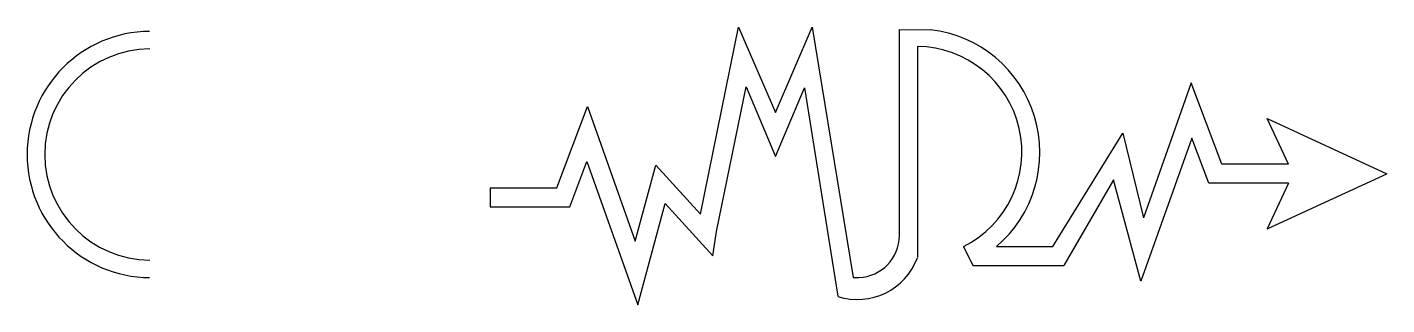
# Model space of a CAD drawing. Extents: x -88 to 42, y -15 to 12.
import ezdxf

# ---------------------------------------------------------------- set-up
doc = ezdxf.new("R2010")
doc.units = 0
doc.header["$MEASUREMENT"] = 0
doc.layers.get('0').update_dxf_attribs({"linetype": 'CONTINUOUS'})

msp = doc.modelspace()

# ---------------------------------------------------------------- linework, layer by layer
at = {"color": 214, "linetype": 'CONTINUOUS', "ltscale": 12}
for p, q in [((-23.6, -5.89), (-19.99, 11.95)), ((-19.99, 11.95), (-16.43, 3.81)), ((-16.43, 3.81), (-12.93, 11.95)), ((-12.93, 11.95), (-9.02, -11.95)), ((-4.62, -7.94), (-4.62, 11.74)), ((-4.62, 11.74), (-1.65, 11.7)), ((-2.9, 10.11), (-2.9, -10.04)), ((23.24, 6.63), (18.67, -6.23)), ((26.17, -1.12), (23.24, 6.63)), ((-22.07, -7.56), (-19.25, 6.27)), ((-19.25, 6.27), (-16.43, -0.39)), ((-16.43, -0.39), (-13.68, 6.17)), ((-13.68, 6.17), (-10.78, -11.95)), ((-37.33, -3.37), (-34.4, 4.38)), ((-34.4, 4.38), (-29.83, -8.48)), ((32.53, -1.12), (30.47, 3.24)), ((30.47, 3.24), (41.9, -2.03)), ((10.03, -8.98), (16.69, 1.82)), ((16.69, 1.82), (18.67, -6.23)), ((23.3, 1.37), (18.43, -12.3)), ((24.92, -2.93), (23.3, 1.37)), ((-36.08, -5.18), (-34.46, -0.88)), ((-34.46, -0.88), (-29.59, -14.55)), ((-29.83, -8.48), (-27.86, -1.21)), ((-27.86, -1.21), (-23.6, -5.89)), ((32.53, -1.12), (26.17, -1.12)), ((30.47, -7.29), (41.9, -2.03)), ((-43.69, -3.37), (-37.33, -3.37)), ((-43.69, -3.37), (-43.69, -5.18)), ((15.82, -2.62), (11.06, -10.79)), ((18.43, -12.3), (15.82, -2.62)), ((32.53, -2.93), (24.92, -2.93)), ((32.53, -2.93), (30.47, -7.29)), ((-43.69, -5.18), (-36.08, -5.18)), ((-29.59, -14.55), (-26.98, -4.87)), ((-26.98, -4.87), (-22.43, -9.86)), ((-22.43, -9.86), (-22.07, -7.56)), ((1.49, -8.98), (2.4, -10.79)), ((4.64, -8.98), (10.03, -8.98)), ((2.4, -10.79), (11.06, -10.79)), ((-10.78, -11.95), (-10.5, -13.73)), ((-9.02, -11.95), (-8.49, -11.93))]:
    msp.add_line(p, q, dxfattribs=at)
for centre, radius, start, end in [((-3, -0.01), 11.79, 310.4299, 443.4162), ((-3.01, 0.03), 10.08, 296.5241, 449.3695), ((-8.62, -7.94), 4, 271.8799, 360), ((-8.62, -7.94), 6.1, 252.0652, 339.7779)]:
    msp.add_arc(centre, radius, start, end, dxfattribs=at)
at = {"color": 51, "linetype": 'CONTINUOUS', "ltscale": 12}
for centre, radius, start, end in [((-76.12, -0.2), 11.75, 90.2828, 269.7172), ((-76.11, -0.2), 10.08, 90.3642, 269.6358)]:
    msp.add_arc(centre, radius, start, end, dxfattribs=at)

doc.saveas('drawing.dxf')
